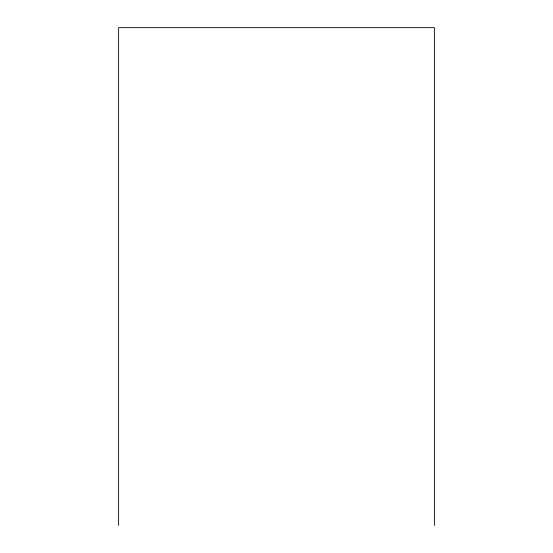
<?xml version="1.0" encoding="UTF-8"?>
<svg xmlns="http://www.w3.org/2000/svg" width="553" height="553" viewBox="0 0 553 553"><rect width="100%" height="100%" fill="white"/><g stroke="black" fill="none" stroke-linecap="round" stroke-linejoin="round"><path stroke-width="0.83" d="M434.388 525.35L434.388 27.65L118.612 27.65L118.612 525.35"/></g></svg>
